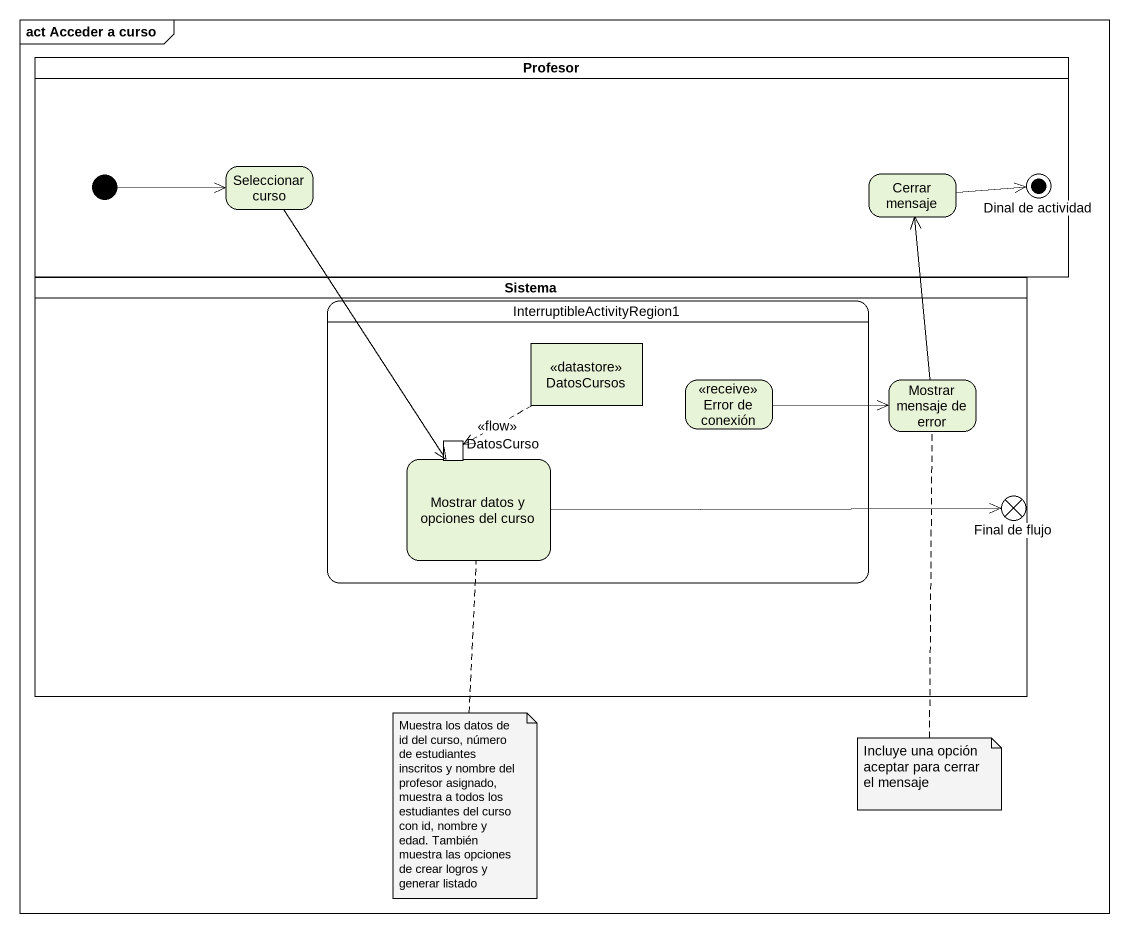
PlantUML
@startuml
mainframe act Acceder a curso
hide empty description
state Profesor <<partition>> {
  state "Seleccionar curso" as Seleccionar_curso
  state "Cerrar mensaje" as Cerrar_mensaje
  state "Dinal de actividad" as Dinal_de_actividad <<end>>
  [*] -right-> Seleccionar_curso
}
state Sistema <<partition>> {
  state InterruptibleActivityRegion1 {
    state DatosCursos <<datastore>>
    state "Error de conexión" as Error_de_conexión <<receive>>
    state "Mostrar datos y opciones del curso" as Mostrar_datos_y_opciones {
      state DatosCurso <<inputPin>>
    }
  }
  state "Mostrar mensaje de error" as Mostrar_mensaje_de_error
  state "Final de flujo" as Final_de_flujo <<end>>
}
Seleccionar_curso --> Mostrar_datos_y_opciones
Cerrar_mensaje -right-> Dinal_de_actividad
DatosCursos -left[dashed]-> DatosCurso : <<flow>>
Error_de_conexión -right-> Mostrar_mensaje_de_error
Mostrar_mensaje_de_error -up-> Cerrar_mensaje
Mostrar_datos_y_opciones -right-> Final_de_flujo
note bottom of Mostrar_datos_y_opciones : Muestra los datos de id del curso, número de estudiantes inscritos y nombre del profesor asignado, muestra a todos los estudiantes del curso con id, nombre y edad. También muestra las opciones de crear logros y generar listado
note bottom of Mostrar_mensaje_de_error : Incluye una opción aceptar para cerrar el mensaje
@enduml
